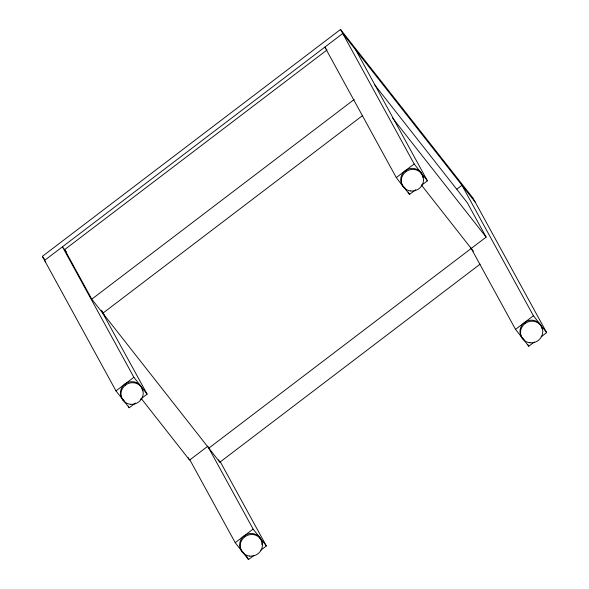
<?xml version="1.0" encoding="UTF-8"?>
<svg xmlns="http://www.w3.org/2000/svg" width="589" height="589" viewBox="0 0 589 589"><rect width="100%" height="100%" fill="white"/><g stroke="black" fill="none" stroke-linecap="round" stroke-linejoin="round"><path stroke-width="0.88" d="M135.426 403.045L129.234 407.757L115.981 390.89L42.342 256.377L340.53 29.45L473.019 198.11L546.658 332.623L541.158 336.812M327.064 49.925L64.65 249.618L91.788 299.175L219.852 462.21L480.072 264.189M91.788 299.175L354.195 99.482M102.825 313.23L362.316 115.761M115.981 390.89L133.88 377.277L62.449 246.806L66.307 251.724M403.465 187.03L396.287 177.583L414.177 163.963L340.53 29.45M140.241 399.379L147.125 394.144L101.271 310.381M403.465 186.72L409.539 194.451L415.731 189.732M421.231 185.542L427.43 180.83L355.999 50.36M456.976 189.098L461.982 185.292L533.413 315.763L546.658 332.623M207.49 446.469L189.592 460.083L141.331 398.643M208.815 448.155L486.131 237.117L467.305 202.726L374.354 84.396M253.969 555.361L248.47 559.55L235.217 542.683L253.108 529.069L207.696 446.116M534.275 342.054L528.767 346.244L515.522 329.376L533.413 315.763M260.853 550.126L266.361 545.937L220.058 461.371M475.227 202.152L342.746 33.492L44.55 260.419L45.684 261.862M392.613 118.065L486.131 237.117M325.96 48.519L324.856 47.113L396.287 177.583M414.177 163.963L427.43 180.83M421.349 184.968L471.222 248.462M471.774 249.162L473.431 251.275M42.342 256.377L44.602 259.256M133.88 377.277L147.125 394.144M253.108 529.069L266.361 545.937M540.039 324.193L540.592 325.202M524.468 322.566L525.02 323.582M527.884 344.631L528.767 346.244M522.149 337.806L522.701 338.822M470.986 248.035L515.522 329.376M420.804 172.4L421.356 173.409M405.232 170.773L405.784 171.789M408.214 192.029L409.539 194.451M218.541 459.81L219.852 462.21M259.734 537.499L260.286 538.515M244.163 535.88L244.715 536.888M246.261 555.523L248.47 559.55M241.843 551.12L242.396 552.129M189.805 459.729L235.217 542.683M188.289 457.697L189.157 459.287M101.971 310.94L104.15 314.916M140.499 385.707L141.051 386.723M124.927 384.087L125.486 385.096M128.35 406.145L129.234 407.757M123.16 400.336L122.608 399.327A11.257 10.712 -28.7 0 1 127.474 382.607A11.257 10.712 -28.7 0 1 142.612 390.838M404.93 187.965A11.257 10.712 -28.7 0 1 406.454 169.956A11.257 10.712 -28.7 0 1 422.917 177.525M524.166 339.757A11.257 10.712 -28.7 0 1 525.381 321.94A11.257 10.712 -28.7 0 1 542.042 328.625M124.625 401.278A11.257 10.712 -28.7 0 1 123.057 399.857M243.861 553.071A11.257 10.712 -28.7 0 1 244.766 535.453A11.257 10.712 -28.7 0 1 261.59 541.247M261.847 542.631A11.257 10.712 -28.7 0 1 261.884 544.751M410.769 190.998A11.257 10.712 -28.7 0 0 422.769 175.824A11.257 10.712 -28.7 0 0 403.701 173.836A11.257 10.712 -28.7 0 0 410.769 190.998M530.004 342.791A11.257 10.712 -28.7 0 0 541.998 327.617A11.257 10.712 -28.7 0 0 522.929 325.629A11.257 10.712 -28.7 0 0 530.004 342.791M130.463 404.304A11.257 10.712 -28.7 0 0 142.464 389.138A11.257 10.712 -28.7 0 0 123.395 387.142A11.257 10.712 -28.7 0 0 130.463 404.304M249.699 556.097A11.257 10.712 -28.7 0 0 261.7 540.93A11.257 10.712 -28.7 0 0 242.631 538.935A11.257 10.712 -28.7 0 0 249.699 556.097"/></g></svg>
